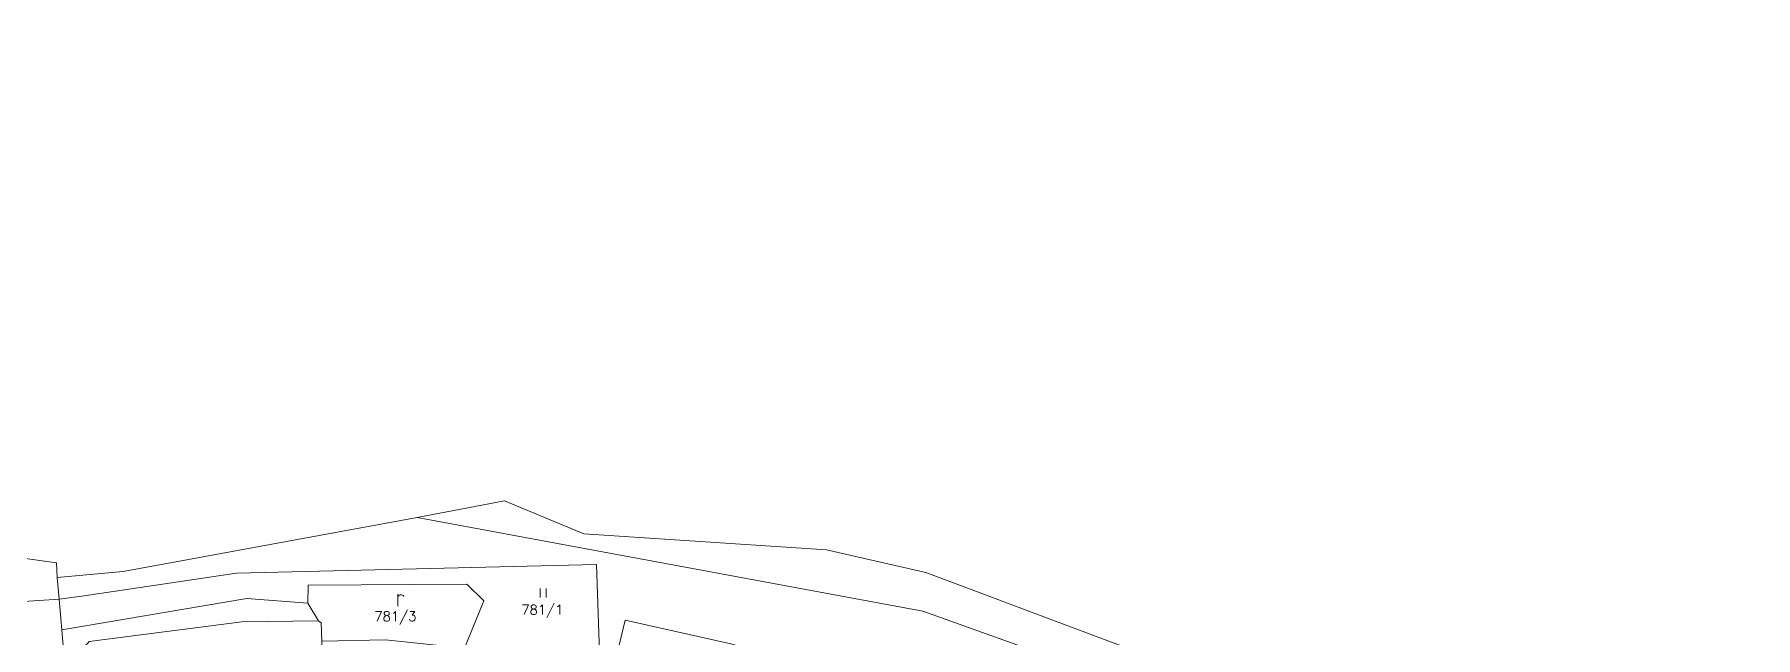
# Model space of a CAD drawing. Extents: x -443817 to 3, y -1171930 to -442383.
# Drawn here: x -442875.6 to -442588.9, y -1171112.2 to -1171011.7 of the extents above; entities that cross this region are included whole.
import ezdxf
from ezdxf.enums import TextEntityAlignment as Align

# ---------------------------------------------------------------- set-up
doc = ezdxf.new("R2010")
doc.units = 0
doc.header["$LTSCALE"] = 0.5
doc.layers.add('KLADPAR', color=7, linetype='Continuous', lineweight=0)
doc.layers.add('ZAPPAR', color=7, linetype='Continuous', lineweight=0)
doc.styles.add('ROMANS', font='romans.shx', dxfattribs={"height": 0.2})

# ---------------------------------------------------------------- blocks, each defined once
blk = doc.blocks.new('$32')
at = {"color": 0}
for p, q in [((-0.5, 1.5), (-0.5, 0)), ((0.5, 0), (0.5, 1.5))]:
    blk.add_line(p, q, dxfattribs=at)
blk = doc.blocks.new('$479')
at = {"color": 0, "flags": 128}
for points in [[(0, 0), (0, 1.27), (0, 2)], [(0, 1.6), (0.1, 1.73), (0.23, 1.84), (0.37, 1.89), (0.6, 1.9), (0.77, 1.87), (0.87, 1.8), (0.96, 1.7), (1, 1.6)]]:
    blk.add_lwpolyline(points, dxfattribs=at)

msp = doc.modelspace()

# ---------------------------------------------------------------- linework, layer by layer
at = {"layer": 'KLADPAR', "color": 7, "linetype": 'Continuous', "flags": 128}
for points in [[(-442576.87, -1171137.91), (-442596.34, -1171133.34), (-442627.72, -1171129.85), (-442629.6, -1171133.48), (-442677.26, -1171120.03), (-442727.09, -1171101.34), (-442743.65, -1171097.57), (-442784.04, -1171094.89), (-442797.26, -1171089.37), (-442811.81, -1171092.15), (-442860.78, -1171101.18), (-442871.76, -1171102.18), (-442871.89, -1171099.74), (-442880.6, -1171098.47), (-442896.86, -1171066.67), (-442913.91, -1171022.3), (-442882.43, -1170984.06)], [(-442683.22, -1171123.61), (-442727.61, -1171107.75), (-442811.81, -1171092.15), (-442797.26, -1171089.37), (-442797.26, -1171089.37), (-442784.04, -1171094.89), (-442743.65, -1171097.57), (-442727.09, -1171101.34), (-442677.26, -1171120.03)], [(-442880.6, -1171098.47), (-442871.89, -1171099.74), (-442871.76, -1171102.18), (-442871.45, -1171105.78), (-442871.01, -1171110.87), (-442870.44, -1171117.41), (-442870.29, -1171119.16), (-442892.14, -1171114.01)], [(-442870.44, -1171117.41), (-442871.01, -1171110.87), (-442871.45, -1171105.78), (-442867.68, -1171105.29), (-442841.92, -1171101.42), (-442781.93, -1171099.97), (-442781.4, -1171116.31)], [(-442803.93, -1171113.93), (-442800.69, -1171106.02), (-442803.55, -1171103.28), (-442829.97, -1171103.42), (-442830.04, -1171106.44), (-442828.24, -1171109.37), (-442840.99, -1171109.54), (-442866.41, -1171112.8)]]:
    msp.add_lwpolyline(points, dxfattribs=at)
for points in [[(-442664.8, -1171130.71), (-442641.37, -1171136.43), (-442623.31, -1171137.75), (-442602.36, -1171143.93), (-442612.04, -1171168.5), (-442673.39, -1171144.12), (-442727.69, -1171122.33), (-442759.57, -1171113.21), (-442777.15, -1171109.26), (-442779.21, -1171117.78), (-442781.4, -1171116.31), (-442781.93, -1171099.97), (-442841.92, -1171101.42), (-442867.68, -1171105.29), (-442871.45, -1171105.78), (-442871.76, -1171102.18), (-442860.78, -1171101.18), (-442811.81, -1171092.15), (-442727.61, -1171107.75), (-442683.22, -1171123.61), (-442664.8, -1171130.71)], [(-442803.55, -1171103.28), (-442800.69, -1171106.02), (-442803.93, -1171113.93), (-442817.09, -1171112.54), (-442827.71, -1171112.76), (-442827.79, -1171109.72), (-442828.24, -1171109.37), (-442830.04, -1171106.44), (-442829.97, -1171103.42), (-442803.55, -1171103.28)], [(-442840.99, -1171109.54), (-442828.24, -1171109.37), (-442827.79, -1171109.72), (-442827.71, -1171112.76), (-442827.68, -1171113.91), (-442845.24, -1171114.52), (-442847.27, -1171121.88), (-442847.5, -1171122.71), (-442848.77, -1171127.31), (-442848.99, -1171128.09), (-442870.29, -1171119.16), (-442870.44, -1171117.41), (-442866.41, -1171112.8), (-442840.99, -1171109.54)], [(-442612.04, -1171168.5), (-442617.93, -1171179.64), (-442648.18, -1171166.68), (-442684.54, -1171150.96), (-442717.63, -1171137.11), (-442745.98, -1171127.4), (-442778.17, -1171118.31), (-442779.21, -1171117.78), (-442777.15, -1171109.26), (-442759.57, -1171113.21), (-442727.69, -1171122.33), (-442673.39, -1171144.12), (-442612.04, -1171168.5)]]:
    msp.add_lwpolyline(points, close=True, dxfattribs=at)
at = {"layer": 'ZAPPAR', "color": 7, "linetype": 'Continuous'}
msp.add_line((-442900.95, -1171107.6), (-442871.45, -1171105.78), dxfattribs=at)
at = {"layer": 'ZAPPAR', "color": 7, "linetype": 'Continuous', "flags": 128}
msp.add_lwpolyline([(-442871.01, -1171110.87), (-442840.16, -1171105.64), (-442830.04, -1171106.44)], dxfattribs=at)

# ---------------------------------------------------------------- block references
at = {"layer": 'KLADPAR', "color": 7, "linetype": 'Continuous'}
for name, p in [('$479', (-442815.01, -1171106.94)), ('$32', (-442790.83, -1171105.5))]:
    msp.add_blockref(name, p, dxfattribs=at)

# ---------------------------------------------------------------- texts
at = {"layer": 'KLADPAR', "color": 7, "linetype": 'Continuous', "style": 'ROMANS'}
for s, p in [('781/3', (-442815.43, -1171107.82)), ('781/1', (-442790.95, -1171106.72))]:
    msp.add_text(s, height=1.6, dxfattribs=at).set_placement(p, align=Align.TOP_CENTER)

doc.saveas('drawing.dxf')
